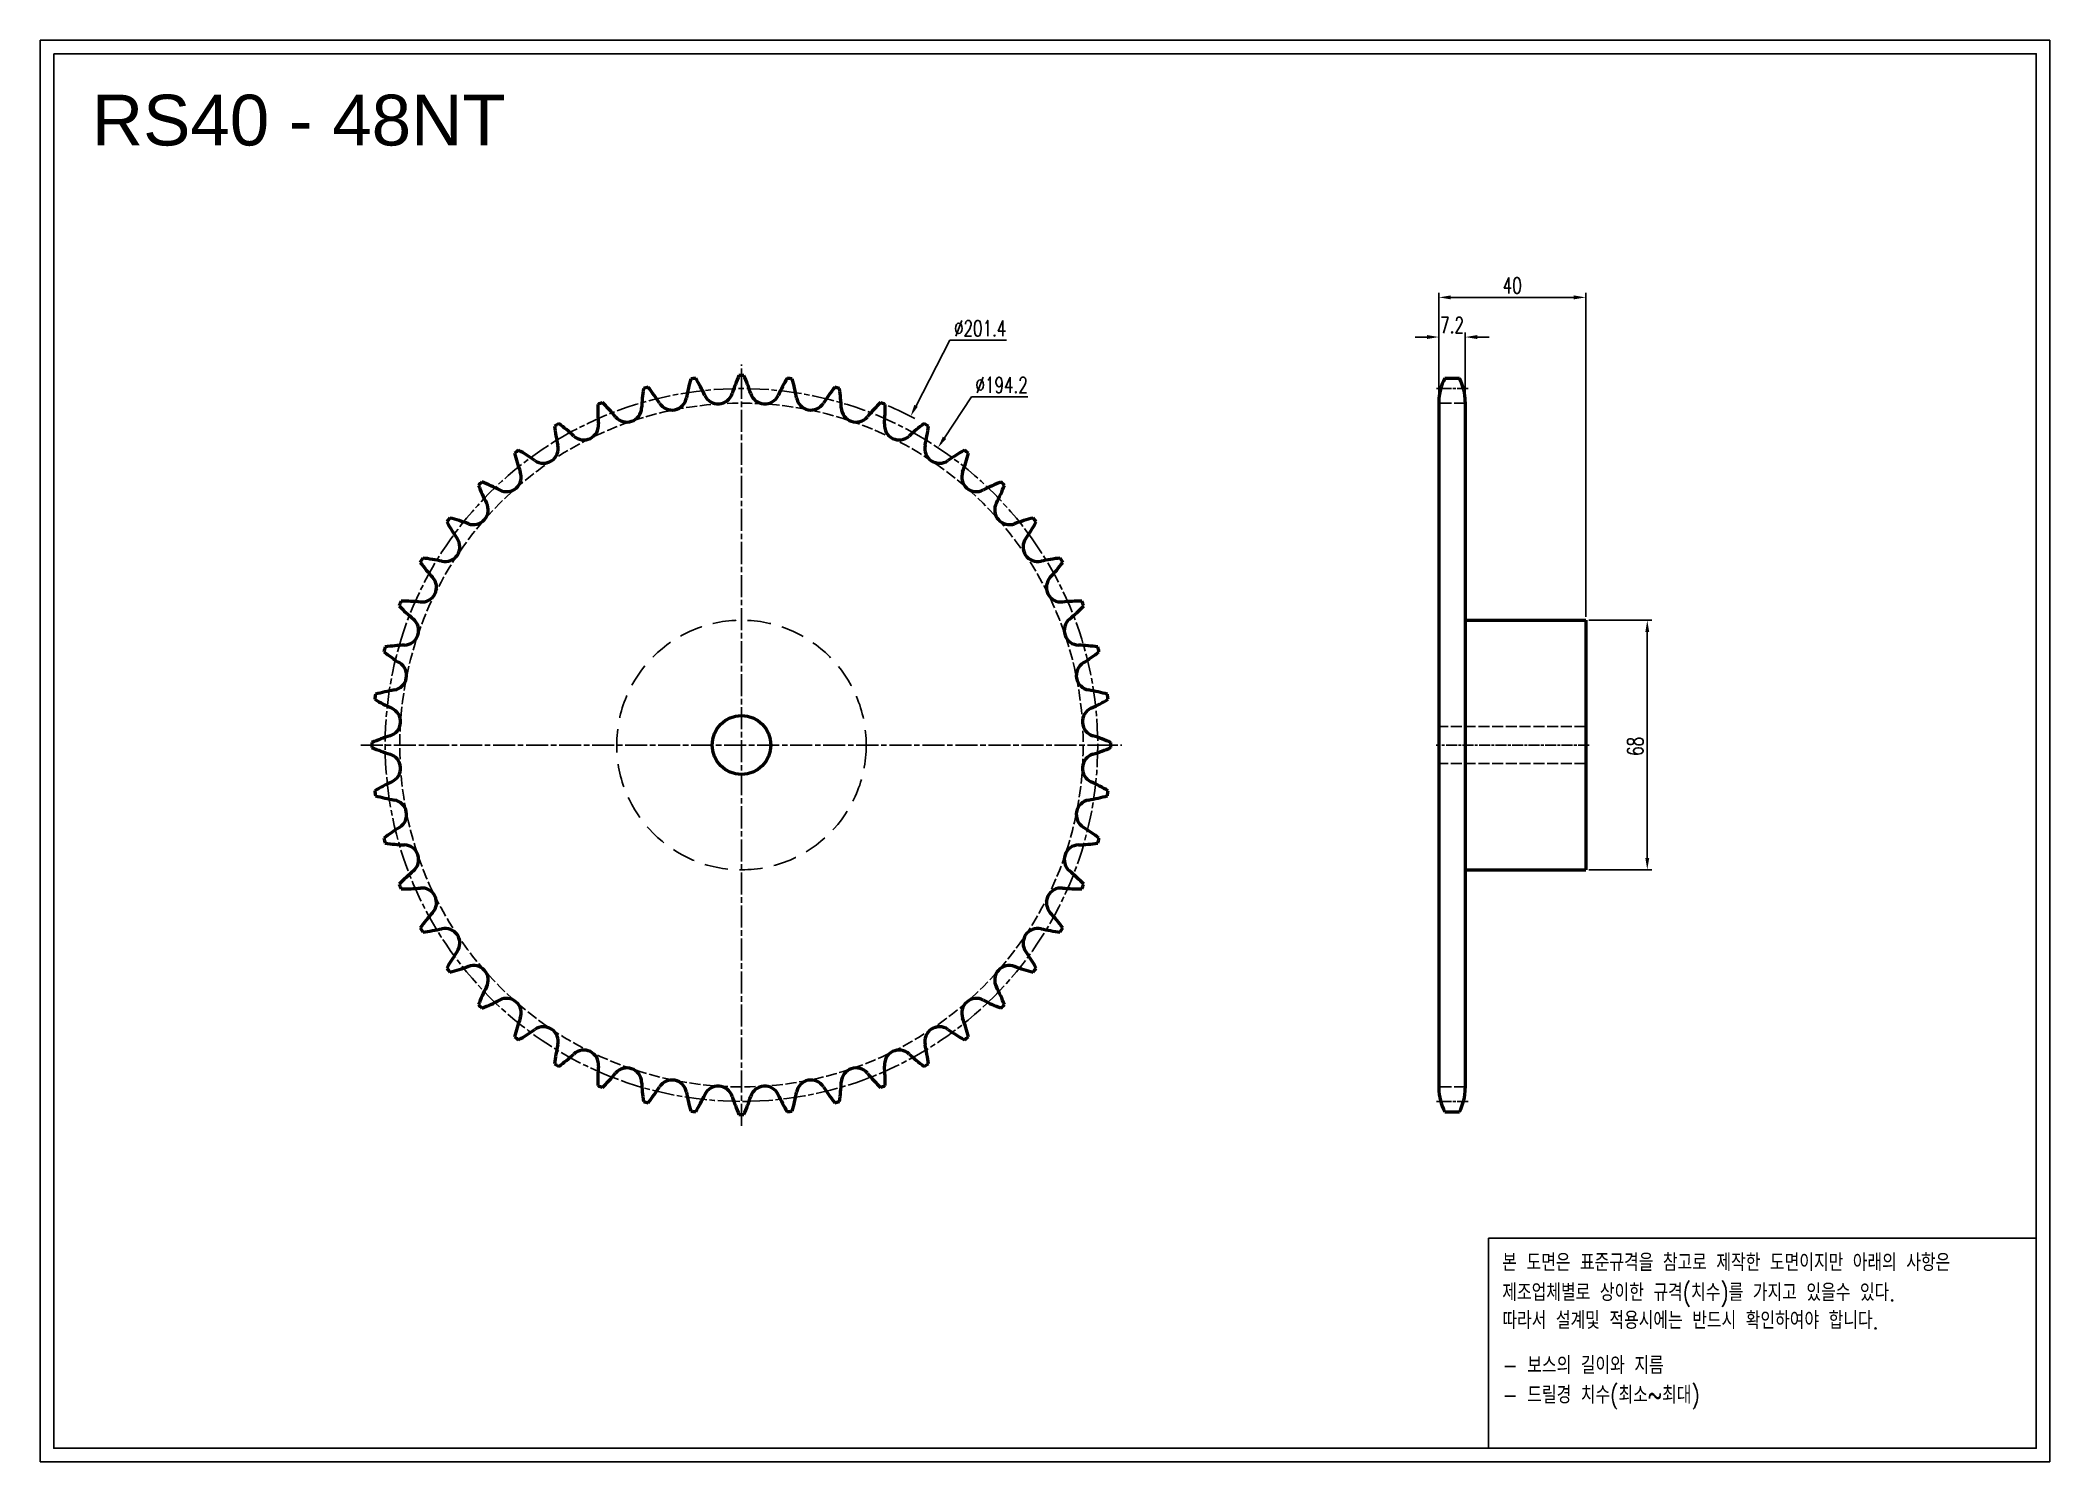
# Model space of a CAD drawing. Header units: millimetres. Extents: x -16379 to -15831, y 2163 to 2550.
import ezdxf

# ---------------------------------------------------------------- set-up
doc = ezdxf.new("R2010")
doc.units = ezdxf.units.MM
for name, pattern in [('AM_ISO02W050', [7.5, 6, -1.5]), ('AM_ISO02W050x2', [3.75, 3, -0.75]), ('AM_ISO08W050', [18, 12, -1.5, 3, -1.5]), ('AM_ISO08W050x2', [9, 6, -0.75, 1.5, -0.75]), ('HIDDEN', [9.525, 6.35, -3.175])]:
    doc.linetypes.add(name, pattern=pattern)
for name, color, linetype, lineweight in [('AM_0N', 7, 'Continuous', 50), ('AM_3N', 6, 'AM_ISO02W050', 25), ('AM_7', 4, 'AM_ISO08W050', 25), ('AM_7N', 4, 'AM_ISO08W050', 25)]:
    doc.layers.add(name, color=color, linetype=linetype, lineweight=lineweight)
doc.layers.add('HL', color=2, linetype='HIDDEN')
doc.layers.add('S-DIM', color=7, linetype='Continuous')
doc.styles.add('HAN', font='ROMANS.shx', dxfattribs={"width": 0.7, "bigfont": 'whgtxt.shx'})
doc.styles.add('HSG', font='SIMPLEX.shx', dxfattribs={"width": 0.7, "bigfont": 'HSG.shx'})
doc.styles.get("Standard").update_dxf_attribs({"font": 'arial.ttf'})
doc.dimstyles.new('APP8', dxfattribs={"dimscale": 1.8, "dimtxt": 2.4, "dimasz": 1.8, "dimexe": 0.7, "dimexo": 0.5, "dimgap": 0.6, "dimtad": 1, "dimtoh": 1, "dimdec": 1, "dimrnd": 0.01, "dimzin": 9, "dimdsep": 46, "dimtxsty": 'HSG', "dimcen": 0, "dimclrd": 1, "dimclre": 1, "dimclrt": 256, "dimazin": 2, "dimtp": 1, "dimtm": 1, "dimtfac": 0.5, "dimtdec": 1, "dimtofl": 0, "dimtmove": 0, "dimatfit": 3, "dimfxl": 0, "dimtvp": 1, "dimtolj": 2, "dimlwd": -1, "dimlwe": -1, "dimarcsym": 0})

# ---------------------------------------------------------------- blocks, each defined once
blk = doc.blocks.new('*D1')
at = {"layer": 'Defpoints', "color": 0, "transparency": 16777216}
for p in [(-16141.48, 2447.52), (-16233.67, 2268.48)]:
    blk.add_point(p, dxfattribs=at)
at = {"layer": 'S-DIM', "color": 1, "transparency": 16777216}
for p, q in [((-16130.8, 2468.25), (-16139.99, 2450.4)), ((-16115.32, 2468.25), (-16130.8, 2468.25))]:
    blk.add_line(p, q, dxfattribs=at)
blk.add_arc((-16187.57, 2358), 100.69, 62.038, 66.6019, dxfattribs=at)
blk.add_solid([(-16140.47, 2450.65), (-16139.51, 2450.15), (-16141.48, 2447.52)], dxfattribs=at)
at = {"layer": 'S-DIM', "transparency": 16777216, "insert": (-16122.52, 2471.49), "char_height": 4.32, "attachment_point": 5, "style": 'HSG'}
blk.add_mtext('\\A2;∅201.4', dxfattribs=at)
blk = doc.blocks.new('*D2')
at = {"layer": 'Defpoints', "color": 0, "transparency": 16777216}
for p in [(-16134.02, 2438.99), (-16241.12, 2277.01)]:
    blk.add_point(p, dxfattribs=at)
at = {"layer": 'S-DIM', "color": 1, "transparency": 16777216}
for p, q in [((-16124.88, 2452.82), (-16132.24, 2441.69)), ((-16109.54, 2452.82), (-16124.88, 2452.82))]:
    blk.add_line(p, q, dxfattribs=at)
blk.add_solid([(-16132.69, 2441.99), (-16131.79, 2441.39), (-16134.02, 2438.99)], dxfattribs=at)
at = {"layer": 'S-DIM', "transparency": 16777216, "insert": (-16116.67, 2456.06), "char_height": 4.32, "attachment_point": 5, "style": 'HSG'}
blk.add_mtext('\\A2;∅194.2', dxfattribs=at)
blk = doc.blocks.new('*D3')
at = {"layer": 'Defpoints', "color": 0, "transparency": 16777216}
for p in [(-15990.31, 2469.13), (-15997.51, 2451.11), (-15990.31, 2451.11)]:
    blk.add_point(p, dxfattribs=at)
at = {"layer": 'S-DIM', "color": 1, "transparency": 16777216}
for p, q in [((-15997.51, 2452.01), (-15997.51, 2470.39)), ((-15990.31, 2452.01), (-15990.31, 2470.39)), ((-16000.75, 2469.13), (-16003.99, 2469.13)), ((-15987.07, 2469.13), (-15983.83, 2469.13))]:
    blk.add_line(p, q, dxfattribs=at)
for points in [[(-16000.75, 2469.67), (-16000.75, 2468.59), (-15997.51, 2469.13)], [(-15987.07, 2469.67), (-15987.07, 2468.59), (-15990.31, 2469.13)]]:
    blk.add_solid(points, dxfattribs=at)
at = {"layer": 'S-DIM', "transparency": 16777216, "insert": (-15993.91, 2472.37), "char_height": 4.32, "attachment_point": 5, "style": 'HSG'}
blk.add_mtext('\\A2;7.2', dxfattribs=at)
blk = doc.blocks.new('*D4')
at = {"layer": 'Defpoints', "color": 0, "transparency": 16777216}
for p in [(-15957.51, 2479.93), (-15997.51, 2451.11), (-15957.51, 2392)]:
    blk.add_point(p, dxfattribs=at)
at = {"layer": 'S-DIM', "color": 1, "transparency": 16777216}
for p, q in [((-15997.51, 2452.01), (-15997.51, 2481.19)), ((-15957.51, 2392.9), (-15957.51, 2481.19)), ((-15994.27, 2479.93), (-15960.75, 2479.93))]:
    blk.add_line(p, q, dxfattribs=at)
for points in [[(-15994.27, 2480.47), (-15994.27, 2479.39), (-15997.51, 2479.93)], [(-15960.75, 2480.47), (-15960.75, 2479.39), (-15957.51, 2479.93)]]:
    blk.add_solid(points, dxfattribs=at)
at = {"layer": 'S-DIM', "transparency": 16777216, "insert": (-15977.51, 2483.17), "char_height": 4.32, "attachment_point": 5, "style": 'HSG'}
blk.add_mtext('\\A2;40', dxfattribs=at)
blk = doc.blocks.new('*D5')
at = {"layer": 'Defpoints', "color": 0, "transparency": 16777216}
for p in [(-15957.51, 2392), (-15957.51, 2324), (-15940.72, 2324)]:
    blk.add_point(p, dxfattribs=at)
at = {"layer": 'S-DIM', "color": 1, "transparency": 16777216}
for p, q in [((-15956.61, 2392), (-15939.46, 2392)), ((-15940.72, 2388.76), (-15940.72, 2327.24)), ((-15956.61, 2324), (-15939.46, 2324))]:
    blk.add_line(p, q, dxfattribs=at)
for points in [[(-15941.26, 2388.76), (-15940.18, 2388.76), (-15940.72, 2392)], [(-15941.26, 2327.24), (-15940.18, 2327.24), (-15940.72, 2324)]]:
    blk.add_solid(points, dxfattribs=at)
at = {"layer": 'S-DIM', "transparency": 16777216, "insert": (-15943.96, 2357.62), "char_height": 4.32, "attachment_point": 5, "rotation": 90, "style": 'HSG'}
blk.add_mtext('\\A2;68', dxfattribs=at)
blk = doc.blocks.new('notice1')
at = {"color": 4}
blk.add_lwpolyline([(-22142.12, 1735.9), (-22053.8, 1735.9), (-22053.8, 1702.07), (-22142.12, 1702.07)], close=True, dxfattribs=at)
at = {"color": 4, "style": 'HAN', "width": 0.8}
for s, p in [('본 도면은 표준규격을 참고로 제작한 도면이지만 아래의 사항은', (-22139.9, 1730.62)), ('제조업체별로 상이한 규격(치수)를 가지고 있을수 있다.', (-22139.9, 1725.78)), ('따라서 설계및 적용시에는 반드시 확인하여야 합니다.', (-22139.9, 1721.28)), ('- 보스의 길이와 지름', (-22139.9, 1714.03)), ('- 드릴경 치수(최소~최대)', (-22139.9, 1709.27))]:
    blk.add_text(s, height=2.7949, dxfattribs=at).set_placement(p)

msp = doc.modelspace()

# ---------------------------------------------------------------- linework, layer by layer
for points in [[(-16378.68, 2549.99), (-15831.02, 2549.99), (-15831.02, 2162.75), (-16378.68, 2162.75)], [(-16374.99, 2546.3), (-15834.71, 2546.3), (-15834.71, 2166.44), (-16374.99, 2166.44)]]:
    msp.add_lwpolyline(points, close=True)
at = {"layer": 'AM_0N'}
for p, q in [((-15995.9, 2457.89), (-15991.93, 2457.89)), ((-15997.51, 2451.49), (-15997.51, 2264.5)), ((-15990.31, 2451.49), (-15990.31, 2264.5)), ((-15990.31, 2392), (-15957.51, 2392)), ((-15957.51, 2392), (-15957.51, 2324)), ((-15990.31, 2324), (-15957.51, 2324)), ((-15995.9, 2258.1), (-15991.93, 2258.1))]:
    msp.add_line(p, q, dxfattribs=at)
msp.add_circle((-16187.57, 2358), 8, dxfattribs=at)
for centre, radius, start, end in [((-16167.12, 2448), 47.7, 171.4615, 177.8125), ((-16187.57, 2358), 100.69, 104.6141, 105.3859), ((-16250.29, 2425.71), 47.7, 32.1875, 38.5385), ((-16155.54, 2444.56), 47.7, 163.9615, 170.3125), ((-16187.57, 2358), 100.69, 97.1141, 97.8859), ((-16240.91, 2433.32), 47.7, 24.6875, 31.0385), ((-16193.93, 2454.92), 4.01, 204.6875, 342.8125), ((-16144.52, 2439.64), 47.7, 156.4615, 162.8125), ((-16187.57, 2358), 100.69, 89.6141, 90.3859), ((-16230.63, 2439.64), 47.7, 17.1875, 23.5385), ((-16181.22, 2454.92), 4.01, 197.1875, 335.3125), ((-16134.23, 2433.32), 47.7, 148.9615, 155.3125), ((-16187.57, 2358), 100.69, 82.1141, 82.8859), ((-16219.6, 2444.56), 47.7, 9.6875, 16.0385), ((-16124.86, 2425.71), 47.7, 141.4615, 147.8125), ((-16187.57, 2358), 100.69, 74.6141, 75.3859), ((-16208.03, 2448), 47.7, 2.1875, 8.5385), ((-15984.01, 2451.49), 13.5, 151.7009, 180), ((-16003.81, 2451.49), 13.5, 0, 28.2991), ((-16179.04, 2449.9), 47.7, 178.9615, 185.3125), ((-16187.57, 2358), 100.69, 112.1141, 112.8859), ((-16258.59, 2416.95), 47.7, 39.6875, 46.0385), ((-16218.79, 2449.97), 4.01, 219.6875, 357.8125), ((-16206.52, 2453.26), 4.01, 212.1875, 350.3125), ((-16168.62, 2453.26), 4.01, 189.6875, 327.8125), ((-16156.35, 2449.97), 4.01, 182.1875, 320.3125), ((-16116.56, 2416.95), 47.7, 133.9615, 140.3125), ((-16187.57, 2358), 100.69, 67.1141, 67.8859), ((-16196.11, 2449.9), 47.7, 354.6875, 1.0385), ((-16187.57, 2358), 100.69, 119.6141, 120.3859), ((-16191.11, 2450.23), 47.7, 186.4615, 192.8125), ((-16265.68, 2407.17), 47.7, 47.1875, 53.5385), ((-16230.53, 2445.11), 4.01, 227.1875, 5.3125), ((-16144.61, 2445.11), 4.01, 174.6875, 312.8125), ((-16109.47, 2407.17), 47.7, 126.4615, 132.8125), ((-16187.57, 2358), 100.69, 59.6141, 60.3859), ((-16184.04, 2450.23), 47.7, 347.1875, 353.5385), ((-16187.57, 2358), 100.69, 127.1141, 127.8859), ((-16203.12, 2448.98), 47.7, 193.9615, 200.3125), ((-16271.43, 2396.56), 47.7, 54.6875, 61.0385), ((-16241.54, 2438.76), 4.01, 234.6875, 12.8125), ((-16133.61, 2438.76), 4.01, 167.1875, 305.3125), ((-16103.72, 2396.56), 47.7, 118.9615, 125.3125), ((-16172.03, 2448.98), 47.7, 339.6875, 346.0385), ((-16187.57, 2358), 100.69, 52.1141, 52.8859), ((-16251.62, 2431.02), 4.01, 242.1875, 20.3125), ((-16123.53, 2431.02), 4.01, 159.6875, 297.8125), ((-16187.57, 2358), 100.69, 134.6141, 135.3859), ((-16214.86, 2446.17), 47.7, 201.4615, 207.8125), ((-16275.74, 2385.28), 47.7, 62.1875, 68.5385), ((-16099.4, 2385.28), 47.7, 111.4615, 117.8125), ((-16160.29, 2446.17), 47.7, 332.1875, 338.5385), ((-16187.57, 2358), 100.69, 44.6141, 45.3859), ((-16260.6, 2422.04), 4.01, 249.6875, 27.8125), ((-16114.55, 2422.04), 4.01, 152.1875, 290.3125), ((-16187.57, 2358), 100.69, 142.1141, 142.8859), ((-16226.13, 2441.85), 47.7, 208.9615, 215.3125), ((-16278.55, 2373.54), 47.7, 69.6875, 76.0385), ((-16096.59, 2373.54), 47.7, 103.9615, 110.3125), ((-16149.01, 2441.85), 47.7, 324.6875, 331.0385), ((-16187.57, 2358), 100.69, 37.1141, 37.8859), ((-16268.33, 2411.96), 4.01, 257.1875, 35.3125), ((-16106.81, 2411.96), 4.01, 144.6875, 282.8125), ((-16187.57, 2358), 100.69, 149.6141, 150.3859), ((-16236.75, 2436.1), 47.7, 216.4615, 222.8125), ((-16279.8, 2361.53), 47.7, 77.1875, 83.5385), ((-16095.34, 2361.53), 47.7, 96.4615, 102.8125), ((-16138.4, 2436.1), 47.7, 317.1875, 323.5385), ((-16187.57, 2358), 100.69, 29.6141, 30.3859), ((-16274.69, 2400.96), 4.01, 264.6875, 42.8125), ((-16100.46, 2400.96), 4.01, 137.1875, 275.3125), ((-16187.57, 2358), 100.69, 157.1141, 157.8859), ((-16246.52, 2429.01), 47.7, 223.9615, 230.3125), ((-16279.47, 2349.46), 47.7, 84.6875, 91.0385), ((-16095.67, 2349.46), 47.7, 88.9615, 95.3125), ((-16128.62, 2429.01), 47.7, 309.6875, 316.0385), ((-16187.57, 2358), 100.69, 22.1141, 22.8859), ((-16279.55, 2389.22), 4.01, 272.1875, 50.3125), ((-16095.6, 2389.22), 4.01, 129.6875, 267.8125), ((-16187.57, 2358), 100.69, 164.6141, 165.3859), ((-16255.29, 2420.71), 47.7, 231.4615, 237.8125), ((-16277.57, 2337.54), 47.7, 92.1875, 98.5385), ((-16097.57, 2337.54), 47.7, 81.4615, 87.8125), ((-16119.86, 2420.71), 47.7, 302.1875, 308.5385), ((-16187.57, 2358), 100.69, 14.6141, 15.3859), ((-16282.84, 2376.95), 4.01, 279.6875, 57.8125), ((-16092.31, 2376.95), 4.01, 122.1875, 260.3125), ((-16187.57, 2358), 100.69, 172.1141, 172.8859), ((-16274.13, 2325.97), 47.7, 99.6875, 106.0385), ((-16101.01, 2325.97), 47.7, 73.9615, 80.3125), ((-16187.57, 2358), 100.69, 7.1141, 7.8859), ((-16262.9, 2411.34), 47.7, 238.9615, 245.3125), ((-16284.5, 2364.35), 4.01, 287.1875, 65.3125), ((-16090.65, 2364.35), 4.01, 114.6875, 252.8125), ((-16112.25, 2411.34), 47.7, 294.6875, 301.0385), ((-16269.21, 2314.94), 47.7, 107.1875, 113.5385), ((-16105.93, 2314.94), 47.7, 66.4615, 72.8125), ((-16187.57, 2358), 100.69, 179.6141, 180.3859), ((-16269.21, 2401.05), 47.7, 246.4615, 252.8125), ((-16284.5, 2351.64), 4.01, 294.6875, 72.8125), ((-16090.65, 2351.64), 4.01, 107.1875, 245.3125), ((-16105.93, 2401.05), 47.7, 287.1875, 293.5385), ((-16187.57, 2358), 100.69, 359.6141, 0.3859), ((-16262.9, 2304.66), 47.7, 114.6875, 121.0385), ((-16187.57, 2358), 100.69, 187.1141, 187.8859), ((-16274.13, 2390.03), 47.7, 253.9615, 260.3125), ((-16101.01, 2390.03), 47.7, 279.6875, 286.0385), ((-16112.25, 2304.66), 47.7, 58.9615, 65.3125), ((-16187.57, 2358), 100.69, 352.1141, 352.8859), ((-16282.84, 2339.05), 4.01, 302.1875, 80.3125), ((-16092.31, 2339.05), 4.01, 99.6875, 237.8125), ((-16255.29, 2295.28), 47.7, 122.1875, 128.5385), ((-16119.86, 2295.28), 47.7, 51.4615, 57.8125), ((-16187.57, 2358), 100.69, 194.6141, 195.3859), ((-16277.57, 2378.45), 47.7, 261.4615, 267.8125), ((-16279.55, 2326.78), 4.01, 309.6875, 87.8125), ((-16095.6, 2326.78), 4.01, 92.1875, 230.3125), ((-16097.57, 2378.45), 47.7, 272.1875, 278.5385), ((-16187.57, 2358), 100.69, 344.6141, 345.3859), ((-16246.52, 2286.98), 47.7, 129.6875, 136.0385), ((-16128.62, 2286.98), 47.7, 43.9615, 50.3125), ((-16187.57, 2358), 100.69, 202.1141, 202.8859), ((-16279.47, 2366.53), 47.7, 268.9615, 275.3125), ((-16274.69, 2315.04), 4.01, 317.1875, 95.3125), ((-16100.46, 2315.04), 4.01, 84.6875, 222.8125), ((-16095.67, 2366.53), 47.7, 264.6875, 271.0385), ((-16187.57, 2358), 100.69, 337.1141, 337.8859), ((-16236.75, 2279.89), 47.7, 137.1875, 143.5385), ((-16138.4, 2279.89), 47.7, 36.4615, 42.8125), ((-16187.57, 2358), 100.69, 209.6141, 210.3859), ((-16279.8, 2354.46), 47.7, 276.4615, 282.8125), ((-16268.33, 2304.03), 4.01, 324.6875, 102.8125), ((-16106.81, 2304.03), 4.01, 77.1875, 215.3125), ((-16095.34, 2354.46), 47.7, 257.1875, 263.5385), ((-16187.57, 2358), 100.69, 329.6141, 330.3859), ((-16226.13, 2274.14), 47.7, 144.6875, 151.0385), ((-16149.01, 2274.14), 47.7, 28.9615, 35.3125), ((-16187.57, 2358), 100.69, 217.1141, 217.8859), ((-16278.55, 2342.45), 47.7, 283.9615, 290.3125), ((-16260.6, 2293.95), 4.01, 332.1875, 110.3125), ((-16114.55, 2293.95), 4.01, 69.6875, 207.8125), ((-16096.59, 2342.45), 47.7, 249.6875, 256.0385), ((-16187.57, 2358), 100.69, 322.1141, 322.8859), ((-16214.86, 2269.83), 47.7, 152.1875, 158.5385), ((-16160.29, 2269.83), 47.7, 21.4615, 27.8125), ((-16187.57, 2358), 100.69, 224.6141, 225.3859), ((-16275.74, 2330.71), 47.7, 291.4615, 297.8125), ((-16251.62, 2284.97), 4.01, 339.6875, 117.8125), ((-16123.53, 2284.97), 4.01, 62.1875, 200.3125), ((-16099.4, 2330.71), 47.7, 242.1875, 248.5385), ((-16187.57, 2358), 100.69, 314.6141, 315.3859), ((-16203.12, 2267.02), 47.7, 159.6875, 166.0385), ((-16187.57, 2358), 100.69, 232.1141, 232.8859), ((-16271.43, 2319.44), 47.7, 298.9615, 305.3125), ((-16241.54, 2277.24), 4.01, 347.1875, 125.3125), ((-16133.61, 2277.24), 4.01, 54.6875, 192.8125), ((-16103.72, 2319.44), 47.7, 234.6875, 241.0385), ((-16172.03, 2267.02), 47.7, 13.9615, 20.3125), ((-16187.57, 2358), 100.69, 307.1141, 307.8859), ((-16191.11, 2265.77), 47.7, 167.1875, 173.5385), ((-16265.68, 2308.82), 47.7, 306.4615, 312.8125), ((-16230.53, 2270.88), 4.01, 354.6875, 132.8125), ((-16144.61, 2270.88), 4.01, 47.1875, 185.3125), ((-16109.47, 2308.82), 47.7, 227.1875, 233.5385), ((-16184.04, 2265.77), 47.7, 6.4615, 12.8125), ((-16187.57, 2358), 100.69, 239.6141, 240.3859), ((-16179.04, 2266.1), 47.7, 174.6875, 181.0385), ((-16258.59, 2299.05), 47.7, 313.9615, 320.3125), ((-16218.79, 2266.02), 4.01, 2.1875, 140.3125), ((-16156.35, 2266.02), 4.01, 39.6875, 177.8125), ((-16116.56, 2299.05), 47.7, 219.6875, 226.0385), ((-16196.11, 2266.1), 47.7, 358.9615, 5.3125), ((-16187.57, 2358), 100.69, 299.6141, 300.3859), ((-16187.57, 2358), 100.69, 247.1141, 247.8859), ((-16167.12, 2268), 47.7, 182.1875, 188.5385), ((-16250.29, 2290.28), 47.7, 321.4615, 327.8125), ((-16206.52, 2262.73), 4.01, 9.6875, 147.8125), ((-16155.54, 2271.44), 47.7, 189.6875, 196.0385), ((-16240.91, 2282.67), 47.7, 328.9615, 335.3125), ((-16193.93, 2261.07), 4.01, 17.1875, 155.3125), ((-16144.52, 2276.36), 47.7, 197.1875, 203.5385), ((-16230.63, 2276.36), 47.7, 336.4615, 342.8125), ((-16181.22, 2261.07), 4.01, 24.6875, 162.8125), ((-16134.23, 2282.67), 47.7, 204.6875, 211.0385), ((-16219.6, 2271.44), 47.7, 343.9615, 350.3125), ((-16168.62, 2262.73), 4.01, 32.1875, 170.3125), ((-16124.86, 2290.28), 47.7, 212.1875, 218.5385), ((-16208.03, 2268), 47.7, 351.4615, 357.8125), ((-16187.57, 2358), 100.69, 292.1141, 292.8859), ((-15984.01, 2264.5), 13.5, 180, 208.2991), ((-16003.81, 2264.5), 13.5, 331.7009, 0), ((-16187.57, 2358), 100.69, 254.6141, 255.3859), ((-16187.57, 2358), 100.69, 262.1141, 262.8859), ((-16187.57, 2358), 100.69, 269.6141, 270.3859), ((-16187.57, 2358), 100.69, 277.1141, 277.8859), ((-16187.57, 2358), 100.69, 284.6141, 285.3859)]:
    msp.add_arc(centre, radius, start, end, dxfattribs=at)
at = {"layer": 'AM_3N', "linetype": 'AM_ISO02W050x2'}
for p, q in [((-15990.31, 2451.11), (-15997.51, 2451.11)), ((-15990.31, 2264.88), (-15997.51, 2264.88))]:
    msp.add_line(p, q, dxfattribs=at)
at = {"layer": 'AM_3N', "color": 2, "linetype": 'AM_ISO02W050x2'}
for p, q in [((-15957.51, 2363), (-15997.51, 2363)), ((-15957.51, 2353), (-15997.51, 2353))]:
    msp.add_line(p, q, dxfattribs=at)
at = {"layer": 'AM_3N', "linetype": 'AM_ISO02W050x2'}
msp.add_circle((-16187.57, 2358), 93.12, dxfattribs=at)
at = {"layer": 'AM_7', "linetype": 'AM_ISO08W050x2'}
msp.add_circle((-16187.57, 2358), 97.09, dxfattribs=at)
at = {"layer": 'AM_7N', "linetype": 'AM_ISO08W050x2'}
for p, q in [((-16187.57, 2254.3), (-16187.57, 2461.69)), ((-16291.27, 2358), (-16083.88, 2358))]:
    msp.add_line(p, q, dxfattribs=at)
at = {"layer": 'AM_7N', "linetype": 'AM_ISO08W050x2', "ltscale": 0.5}
for p, q in [((-15989.55, 2455.09), (-15998.28, 2455.09)), ((-15956.57, 2358), (-15998.28, 2358)), ((-15989.55, 2260.91), (-15998.28, 2260.91))]:
    msp.add_line(p, q, dxfattribs=at)
at = {"layer": 'HL'}
msp.add_circle((-16187.57, 2358), 34, dxfattribs=at)

# ---------------------------------------------------------------- block references
at = {"xscale": 1.69, "yscale": 1.69, "zscale": 1.69}
msp.add_blockref('notice1', (21436.21, -710.05), dxfattribs=at)

# ---------------------------------------------------------------- texts
msp.add_text('RS40 - 48NT', height=13.8298).set_placement((-16364.58, 2521.31))

# ---------------------------------------------------------------- dimensions: what is measured, and where the dimension line sits
at = {"layer": 'S-DIM'}
dim = msp.add_linear_dim(base=(-15957.51, 2479.93), p1=(-15997.51, 2451.11), p2=(-15957.51, 2392), dimstyle='APP8', dxfattribs=at)
dim.commit()
dim.dimension.update_dxf_attribs({"geometry": '*D4', "text_midpoint": (-15977.51, 2483.17)})
at = {"layer": 'S-DIM', "color": 3}
for p1, p2, picture, middle in [((-16233.67, 2268.48), (-16141.48, 2447.52), '*D1', (-16122.52, 2468.25)), ((-16241.12, 2277.01), (-16134.02, 2438.99), '*D2', (-16116.67, 2452.82))]:
    dim = msp.add_diameter_dim_2p(p1=p1, p2=p2, dimstyle='APP8', dxfattribs=at)
    dim.commit()
    dim.dimension.update_dxf_attribs({"geometry": picture, "text_midpoint": middle, "dimtype": 131})
at = {"layer": 'S-DIM'}
dim = msp.add_linear_dim(base=(-15990.31, 2469.13), p1=(-15997.51, 2451.11), p2=(-15990.31, 2451.11), dimstyle='APP8', dxfattribs=at)
dim.commit()
dim.dimension.update_dxf_attribs({"geometry": '*D3', "text_midpoint": (-15993.91, 2469.13), "dimtype": 128})
dim = msp.add_linear_dim(base=(-15940.72, 2324), p1=(-15957.51, 2392), p2=(-15957.51, 2324), angle=90, dimstyle='APP8', dxfattribs=at)
dim.commit()
dim.dimension.update_dxf_attribs({"geometry": '*D5', "text_midpoint": (-15940.72, 2357.62), "dimtype": 128})

doc.saveas('drawing.dxf')
